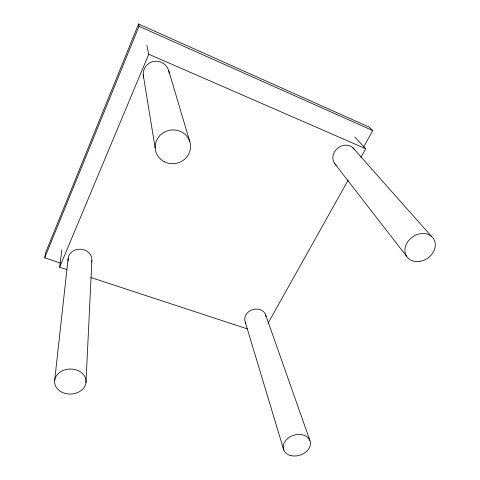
<?xml version="1.0" encoding="UTF-8"?>
<svg xmlns="http://www.w3.org/2000/svg" width="480" height="480" viewBox="0 0 480 480"><rect width="100%" height="100%" fill="white"/><g stroke="black" fill="none" stroke-linecap="round" stroke-linejoin="round"><path stroke-width="0.72" d="M85.974 382.602A15.732 12.528 -1.4 0 0 63.798 370.194A15.732 12.528 -1.4 0 0 61.176 391.818A15.732 12.528 -1.4 0 0 85.974 382.602L91.86 260.724M54.636 380.694L68.13 258.504M66.732 269.568L59.622 267.234L61.878 249.834M60.36 263.016L44.706 257.844L45.588 252.714L138.582 24L369.186 127.086L372.756 130.572L363.63 146.934M44.706 257.844L139.014 26.298L138.582 24M59.622 267.234L148.74 54.216L146.91 45.612M268.014 323.304L348.156 180.132M360.966 157.248L365.718 148.746L354.804 137.022M90.894 277.506L247.23 328.86M148.74 54.216L365.718 148.746M139.014 26.298L372.756 130.572M352.62 147.498L431.4 236.298M334.476 163.332L406.686 256.44M265.506 314.454L309.9 440.46M245.274 322.14L283.818 450.156M168.642 70.386L189.822 141.72M143.208 74.796L155.148 147.93M68.268 261.216A11.922 10.362 2.9 0 1 80.328 249.192A11.922 10.362 2.9 0 1 91.608 262.056M336.336 165.39A12.138 10.662 -38.9 0 1 337.326 148.44A12.138 10.662 -38.9 0 1 354.462 149.598M245.808 323.19A10.83 9.024 -17.8 0 1 252.636 309.636A10.83 9.024 -17.8 0 1 266.022 316.752M143.646 77.478A13.05 12.93 27.3 0 1 153.882 61.386A13.05 12.93 27.3 0 1 169.176 73.044M164.412 161.802A17.736 16.872 -9.8 0 0 190.548 146.058A17.736 16.872 -9.8 0 0 163.566 132.57A17.736 16.872 -9.8 0 0 164.412 161.802M419.31 261.462A16.092 13.026 -33.9 0 0 433.656 238.872A16.092 13.026 -33.9 0 0 407.352 242.328A16.092 13.026 -33.9 0 0 419.31 261.462M290.328 455.442A13.926 10.422 -17.6 0 0 310.464 443.124A13.926 10.422 -17.6 0 0 289.68 437.106A13.926 10.422 -17.6 0 0 290.328 455.442"/></g></svg>
